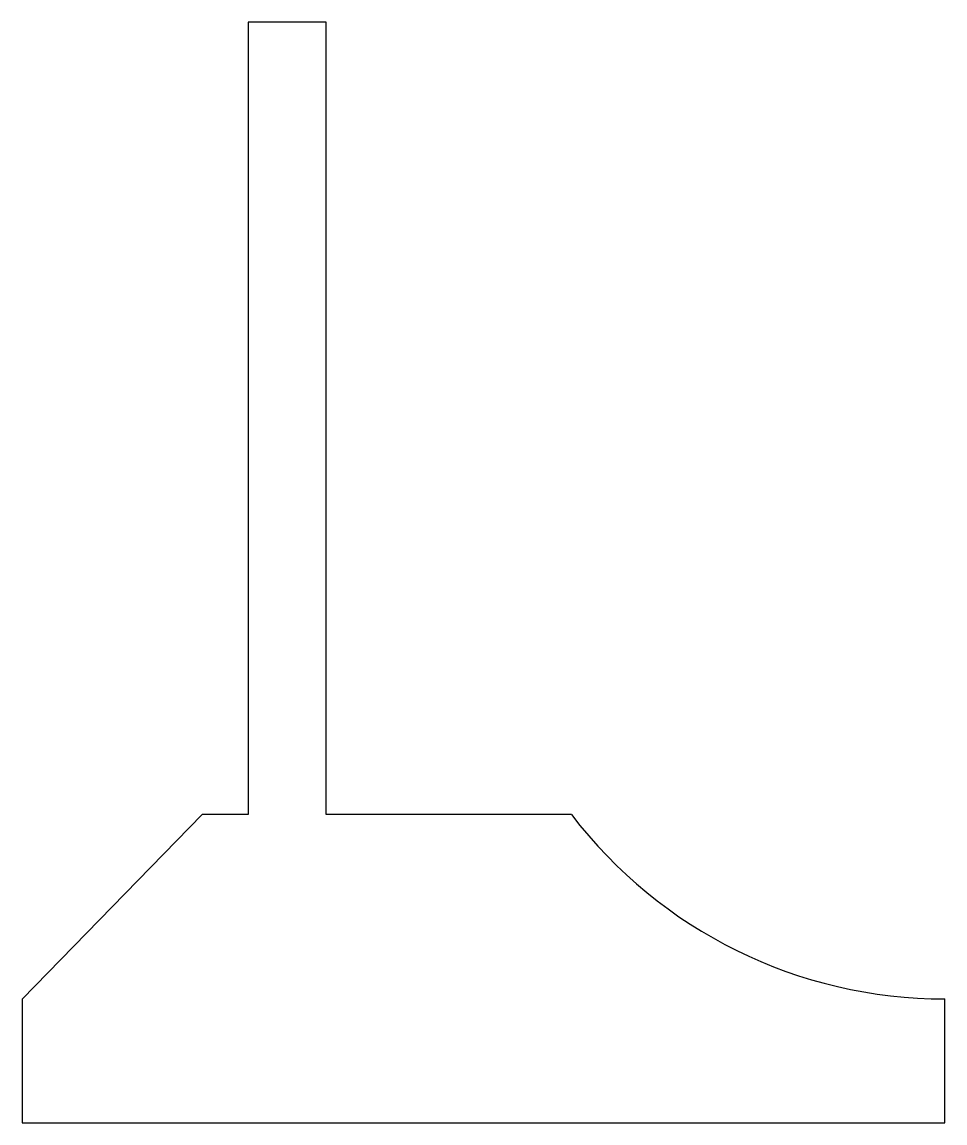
# Model space of a CAD drawing. Header units: millimetres. Extents: x -30 to 30, y -35.8 to 35.8.
import ezdxf

# ---------------------------------------------------------------- set-up
doc = ezdxf.new("R2010")
doc.units = ezdxf.units.MM
doc.layers.get('0').update_dxf_attribs({"linetype": 'CONTINUOUS'})

msp = doc.modelspace()

# ---------------------------------------------------------------- linework, layer by layer
for p, q in [((-10.249, 35.838), (-15.324, 35.838)), ((-15.324, 35.838), (-15.324, -15.762)), ((-10.249, -15.762), (-10.249, 35.838)), ((-18.303, -15.762), (-30.038, -27.785)), ((-15.324, -15.762), (-18.303, -15.762)), ((5.729, -15.762), (-10.249, -15.762)), ((-30.038, -27.785), (-30.038, -35.837)), ((30.038, -35.837), (30.038, -27.762)), ((-30.038, -35.837), (30.038, -35.837))]:
    msp.add_line(p, q)
msp.add_arc((30, 2.783), 30.545, 217.38288, 270.07034)

doc.saveas('drawing.dxf')
